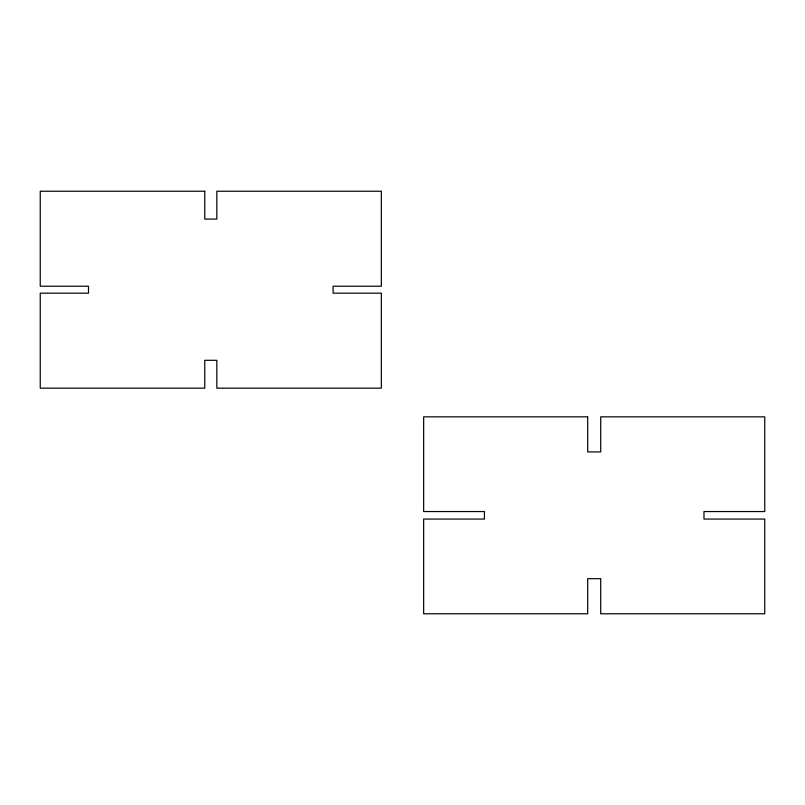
<?xml version="1.0" encoding="UTF-8"?>
<svg xmlns="http://www.w3.org/2000/svg" width="805" height="805" viewBox="0 0 805 805"><rect width="100%" height="100%" fill="white"/><g stroke="black" fill="none" stroke-linecap="round" stroke-linejoin="round"><path stroke-width="1.21" d="M204.772 191.228L40.25 191.228L40.25 286.218L88.49 286.218L88.49 293.181L40.25 293.181L40.25 388.161L204.772 388.161L204.772 360.308L216.827 360.308L216.827 388.161L381.349 388.161L381.349 293.181L333.109 293.181L333.109 286.218L381.349 286.218L381.349 191.228L216.827 191.228L216.827 219.081L204.772 219.081L204.772 191.228M587.69 416.839L423.651 416.839L423.651 511.547L484.429 511.547L484.429 519.064L423.651 519.064L423.651 613.772L587.69 613.772L587.69 578.674L600.711 578.674L600.711 613.772L764.75 613.772L764.75 519.064L703.973 519.064L703.973 511.547L764.75 511.547L764.75 416.839L600.711 416.839L600.711 451.927L587.69 451.927L587.69 416.839"/></g></svg>
